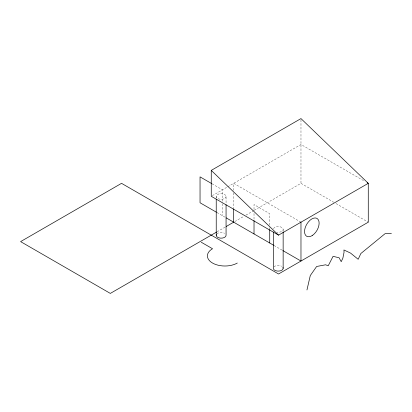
<?xml version="1.0" encoding="UTF-8"?>
<svg xmlns="http://www.w3.org/2000/svg" width="412" height="412" viewBox="0 0 412 412"><rect width="100%" height="100%" fill="white"/><g stroke="black" fill="none" stroke-linecap="round" stroke-linejoin="round"><path stroke-width="0.31" stroke-dasharray="2.06 1.54" d="M212.35 195.654L227.125 187.125M227.671 186.811L300.976 144.488L364.378 181.089M217.134 231.745L225.143 227.12M234.799 221.548L243.698 216.408M245.923 215.126L253.71 210.63M254.266 210.311L300.976 183.34L333.792 202.282M336.017 203.564L368.271 222.186M300.976 222.186L233.686 183.335L233.686 190.344M212.077 183.814L222.475 189.814L222.475 201.185M217 212.556L225.143 217.253M274.109 245.526L282.333 250.275M300.976 119.851L300.976 183.34M283.147 229.422L283.147 231.333M269.721 225.137L269.721 213.658L254.019 204.594L254.019 210.331M269.721 227.687L269.721 228.964M254.019 213.519L254.019 219.895M233.686 192.893L233.686 208.178M226.064 196.467A4.918 2.838 0 0 1 218.69 198.924A4.918 2.838 0 0 1 218.69 194.006A4.918 2.838 0 0 1 226.064 196.467L226.064 204.11M222.475 203.708L222.475 215.713M216.228 196.467L216.228 197.739M216.887 233.898A4.918 2.838 0 0 1 224.622 233.31M273.975 266.852A4.918 2.838 0 0 1 281.71 266.265M273.48 228.686A4.918 2.838 0 0 1 279.506 226.682A4.918 2.838 0 0 1 282.982 230.159A4.918 2.838 0 0 1 276.962 232.167"/><path stroke-width="0.62" d="M306.955 289.96L310.288 275.54L316.648 266.482L325.614 264.792L328.225 265.792L333.076 256.331L339.122 257.783L341.218 261.682L342.856 258.226L344.041 252.314L343.922 249.96L350.535 253.076L358.172 259.292L360.855 253.519L385.086 233.671L391.4 233.501M367.159 182.696L368.271 183.335L278.548 235.139L211.258 196.287L211.258 170.388L300.976 118.589L368.271 183.335L368.271 222.186L278.548 273.99L121.535 183.34L20.6 241.612L110.323 293.411L216.599 232.054M226.209 226.502L233.686 222.186L233.686 208.812M211.531 183.495L200.041 176.861L200.041 202.761L216.455 212.237M226.209 217.871L273.563 245.207M282.884 250.589L300.976 261.038L300.976 222.186M201.308 242.261L212.525 248.74A17.525 10.12 0 0 0 212.525 263.047A17.525 10.12 0 0 0 237.307 263.047M211.258 170.388L278.548 235.139M283.147 231.971L283.147 268.274M273.316 231.971L273.316 268.274A4.918 2.838 0 0 0 278.873 271.086A4.918 2.838 0 0 0 282.982 267.537M269.721 229.597L269.721 242.992M254.019 220.533L254.019 233.928M226.064 204.743L226.064 235.314A4.918 2.838 0 0 1 220.508 238.131A4.918 2.838 0 0 1 216.398 234.583M216.228 199.011L216.228 235.314M312.651 235.252A10.31 5.953 -60 0 0 317.704 218.973A10.31 5.953 -60 0 0 305.158 227.841A10.31 5.953 -60 0 0 312.651 235.252"/></g></svg>
